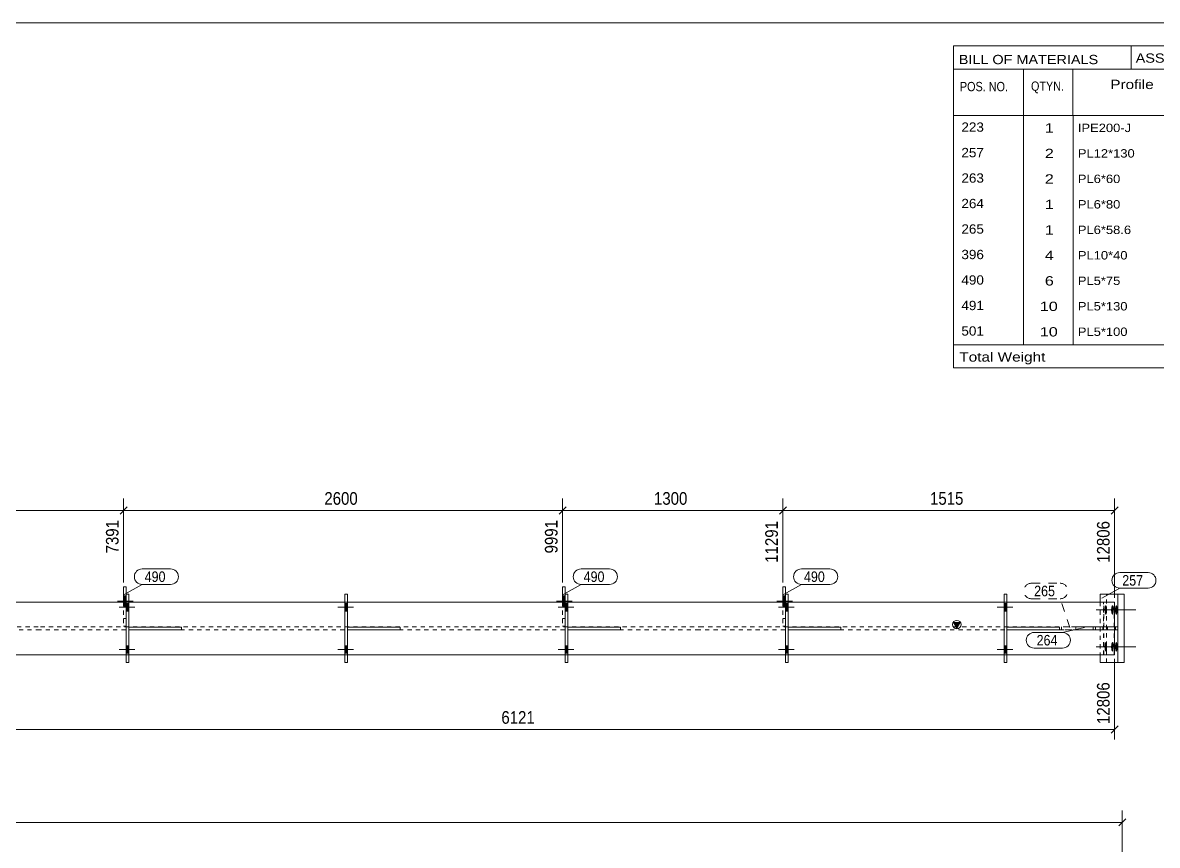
# Model space of a CAD drawing. Header units: millimetres. Extents: x 2 to 825, y 1 to 579.
# Drawn here: x 418.9 to 688.4, y 383.7 to 579 of the extents above; entities that cross this region are included whole.
import ezdxf

# ---------------------------------------------------------------- set-up
doc = ezdxf.new("R2010")
doc.units = ezdxf.units.MM
for name, pattern in [('XKITLINE00', [0]), ('XKITLINE01', [4, 1, -1, 1, -1]), ('XKITLINE02', [4, 2, -2])]:
    doc.linetypes.add(name, pattern=pattern)
for name, color, linetype, lineweight in [('Bolt', 3, 'Continuous', 0), ('Dimensions', 7, 'Continuous', 0), ('DrawingSheet', 5, 'Continuous', 0), ('OtherObjectType', 7, 'Continuous', 0), ('Part', 2, 'Continuous', 0), ('PartMark', 7, 'Continuous', 0)]:
    doc.layers.add(name, color=color, linetype=linetype, lineweight=lineweight)
doc.styles.add('ARIAL', font='ARIAL.TTF')
doc.styles.add('ARIAL_NARROW', font='ARIALN.TTF')

# ---------------------------------------------------------------- blocks, each defined once
blk = doc.blocks.new('*A64')
at = {"layer": 'Bolt'}
blk.add_hatch(color=3, dxfattribs=at).paths.add_polyline_path([(443.45, 440.47), (442.83, 440.47), (442.83, 442.92), (443.45, 442.92)], flags=17)
at = {"layer": 'Bolt', "color": 3, "linetype": 'XKITLINE00', "lineweight": 0}
for p, q in [((443.45, 442.92), (442.83, 442.92)), ((445.14, 441.7), (441.39, 441.7)), ((443.45, 440.47), (442.83, 440.47))]:
    blk.add_line(p, q, dxfattribs=at)
blk = doc.blocks.new('*A65')
at = {"layer": 'Bolt'}
for points in [[(443.45, 441.07), (444.08, 441.07), (444.08, 439.32), (443.45, 439.32)], [(443.45, 441.07), (444.08, 441.07), (444.08, 439.32), (443.45, 439.32)], [(443.45, 431.07), (444.08, 431.07), (444.08, 429.32), (443.45, 429.32)], [(443.45, 431.07), (444.08, 431.07), (444.08, 429.32), (443.45, 429.32)]]:
    blk.add_hatch(color=3, dxfattribs=at).paths.add_polyline_path(points, flags=17)
at = {"layer": 'Bolt', "color": 3, "linetype": 'XKITLINE00', "lineweight": 0}
for p, q in [((445.53, 440.2), (441.78, 440.2)), ((445.53, 440.2), (441.78, 440.2)), ((444.08, 441.07), (443.45, 441.07)), ((444.08, 441.07), (443.45, 441.07)), ((444.08, 439.32), (443.45, 439.32)), ((444.08, 439.32), (443.45, 439.32)), ((445.53, 430.2), (441.78, 430.2)), ((445.53, 430.2), (441.78, 430.2)), ((444.08, 431.07), (443.45, 431.07)), ((444.08, 431.07), (443.45, 431.07)), ((444.08, 429.32), (443.45, 429.32)), ((444.08, 429.32), (443.45, 429.32))]:
    blk.add_line(p, q, dxfattribs=at)
blk = doc.blocks.new('*A66')
at = {"layer": 'Bolt'}
for points in [[(495.4, 441.07), (496.03, 441.07), (496.03, 439.32), (495.4, 439.32)], [(495.4, 441.07), (496.03, 441.07), (496.03, 439.32), (495.4, 439.32)], [(495.4, 431.07), (496.03, 431.07), (496.03, 429.32), (495.4, 429.32)], [(495.4, 431.07), (496.03, 431.07), (496.03, 429.32), (495.4, 429.32)]]:
    blk.add_hatch(color=3, dxfattribs=at).paths.add_polyline_path(points, flags=17)
at = {"layer": 'Bolt', "color": 3, "linetype": 'XKITLINE00', "lineweight": 0}
for p, q in [((497.48, 440.2), (493.73, 440.2)), ((497.48, 440.2), (493.73, 440.2)), ((496.03, 441.07), (495.4, 441.07)), ((496.03, 441.07), (495.4, 441.07)), ((496.03, 439.32), (495.4, 439.32)), ((496.03, 439.32), (495.4, 439.32)), ((497.48, 430.2), (493.73, 430.2)), ((497.48, 430.2), (493.73, 430.2)), ((496.03, 431.07), (495.4, 431.07)), ((496.03, 431.07), (495.4, 431.07)), ((496.03, 429.32), (495.4, 429.32)), ((496.03, 429.32), (495.4, 429.32))]:
    blk.add_line(p, q, dxfattribs=at)
blk = doc.blocks.new('*A67')
at = {"layer": 'Bolt'}
blk.add_hatch(color=3, dxfattribs=at).paths.add_polyline_path([(547.75, 440.47), (547.13, 440.47), (547.13, 442.92), (547.75, 442.92)], flags=17)
at = {"layer": 'Bolt', "color": 3, "linetype": 'XKITLINE00', "lineweight": 0}
for p, q in [((547.75, 442.92), (547.13, 442.92)), ((549.44, 441.7), (545.69, 441.7)), ((547.75, 440.47), (547.13, 440.47))]:
    blk.add_line(p, q, dxfattribs=at)
blk = doc.blocks.new('*A68')
at = {"layer": 'Bolt'}
for points in [[(547.75, 441.07), (548.38, 441.07), (548.38, 439.32), (547.75, 439.32)], [(547.75, 441.07), (548.38, 441.07), (548.38, 439.32), (547.75, 439.32)], [(547.75, 431.07), (548.38, 431.07), (548.38, 429.32), (547.75, 429.32)], [(547.75, 431.07), (548.38, 431.07), (548.38, 429.32), (547.75, 429.32)]]:
    blk.add_hatch(color=3, dxfattribs=at).paths.add_polyline_path(points, flags=17)
at = {"layer": 'Bolt', "color": 3, "linetype": 'XKITLINE00', "lineweight": 0}
for p, q in [((549.83, 440.2), (546.08, 440.2)), ((549.83, 440.2), (546.08, 440.2)), ((548.38, 441.07), (547.75, 441.07)), ((548.38, 441.07), (547.75, 441.07)), ((548.38, 439.32), (547.75, 439.32)), ((548.38, 439.32), (547.75, 439.32)), ((549.83, 430.2), (546.08, 430.2)), ((549.83, 430.2), (546.08, 430.2)), ((548.38, 431.07), (547.75, 431.07)), ((548.38, 431.07), (547.75, 431.07)), ((548.38, 429.32), (547.75, 429.32)), ((548.38, 429.32), (547.75, 429.32))]:
    blk.add_line(p, q, dxfattribs=at)
blk = doc.blocks.new('*A69')
at = {"layer": 'Bolt'}
blk.add_hatch(color=3, dxfattribs=at).paths.add_polyline_path([(600.1, 440.47), (599.48, 440.47), (599.48, 442.92), (600.1, 442.92)], flags=17)
at = {"layer": 'Bolt', "color": 3, "linetype": 'XKITLINE00', "lineweight": 0}
for p, q in [((600.1, 442.92), (599.48, 442.92)), ((601.79, 441.7), (598.04, 441.7)), ((600.1, 440.47), (599.48, 440.47))]:
    blk.add_line(p, q, dxfattribs=at)
blk = doc.blocks.new('*A70')
at = {"layer": 'Bolt'}
for points in [[(600.1, 441.07), (600.73, 441.07), (600.73, 439.32), (600.1, 439.32)], [(600.1, 441.07), (600.73, 441.07), (600.73, 439.32), (600.1, 439.32)], [(600.1, 431.07), (600.73, 431.07), (600.73, 429.32), (600.1, 429.32)], [(600.1, 431.07), (600.73, 431.07), (600.73, 429.32), (600.1, 429.32)]]:
    blk.add_hatch(color=3, dxfattribs=at).paths.add_polyline_path(points, flags=17)
at = {"layer": 'Bolt', "color": 3, "linetype": 'XKITLINE00', "lineweight": 0}
for p, q in [((602.18, 440.2), (598.43, 440.2)), ((602.18, 440.2), (598.43, 440.2)), ((600.73, 441.07), (600.1, 441.07)), ((600.73, 441.07), (600.1, 441.07)), ((600.73, 439.32), (600.1, 439.32)), ((600.73, 439.32), (600.1, 439.32)), ((602.18, 430.2), (598.43, 430.2)), ((602.18, 430.2), (598.43, 430.2)), ((600.73, 431.07), (600.1, 431.07)), ((600.73, 431.07), (600.1, 431.07)), ((600.73, 429.32), (600.1, 429.32)), ((600.73, 429.32), (600.1, 429.32))]:
    blk.add_line(p, q, dxfattribs=at)
blk = doc.blocks.new('*A71')
at = {"layer": 'Bolt'}
for points in [[(652.05, 441.07), (652.68, 441.07), (652.68, 439.32), (652.05, 439.32)], [(652.05, 441.07), (652.68, 441.07), (652.68, 439.32), (652.05, 439.32)], [(652.05, 431.07), (652.68, 431.07), (652.68, 429.32), (652.05, 429.32)], [(652.05, 431.07), (652.68, 431.07), (652.68, 429.32), (652.05, 429.32)]]:
    blk.add_hatch(color=3, dxfattribs=at).paths.add_polyline_path(points, flags=17)
at = {"layer": 'Bolt', "color": 3, "linetype": 'XKITLINE00', "lineweight": 0}
for p, q in [((654.13, 440.2), (650.38, 440.2)), ((654.13, 440.2), (650.38, 440.2)), ((652.68, 441.07), (652.05, 441.07)), ((652.68, 441.07), (652.05, 441.07)), ((652.68, 439.32), (652.05, 439.32)), ((652.68, 439.32), (652.05, 439.32)), ((654.13, 430.2), (650.38, 430.2)), ((654.13, 430.2), (650.38, 430.2)), ((652.68, 431.07), (652.05, 431.07)), ((652.68, 431.07), (652.05, 431.07)), ((652.68, 429.32), (652.05, 429.32)), ((652.68, 429.32), (652.05, 429.32))]:
    blk.add_line(p, q, dxfattribs=at)
blk = doc.blocks.new('*A73')
at = {"layer": 'Bolt'}
for points in [[(676.52, 439.52), (676.52, 439.46), (676.52, 439.41), (676.51, 439.35), (676.51, 439.3), (676.51, 439.25), (676.5, 439.19), (676.5, 439.14), (676.49, 439.09), (676.48, 439.04), (676.47, 438.99), (676.47, 438.95), (676.46, 438.9), (676.45, 438.86), (676.44, 438.82), (676.43, 438.78), (676.41, 438.74), (676.4, 438.7), (676.39, 438.67), (676.38, 438.64), (676.36, 438.61), (676.35, 438.58), (676.34, 438.55), (676.32, 438.53), (676.31, 438.51), (676.29, 438.5), (676.28, 438.48), (676.26, 438.47), (676.25, 438.46), (676.23, 438.45), (676.22, 438.45), (676.2, 438.45), (676.18, 438.45), (676.17, 438.45), (676.15, 438.46), (676.14, 438.47), (676.12, 438.48), (676.11, 438.5), (676.09, 438.51), (676.08, 438.53), (676.06, 438.55), (676.05, 438.58), (676.04, 438.61), (676.02, 438.64), (676.01, 438.67), (676, 438.7), (675.99, 438.74), (675.97, 438.78), (675.96, 438.82), (675.95, 438.86), (675.94, 438.9), (675.93, 438.95), (675.93, 438.99), (675.92, 439.04), (675.91, 439.09), (675.9, 439.14), (675.9, 439.19), (675.89, 439.25), (675.89, 439.3), (675.89, 439.35), (675.88, 439.41), (675.88, 439.46), (675.88, 439.52), (675.88, 439.57), (675.88, 439.63), (675.88, 439.68), (675.88, 439.74), (675.89, 439.79), (675.89, 439.85), (675.89, 439.9), (675.9, 439.95), (675.9, 440), (675.91, 440.05), (675.92, 440.1), (675.93, 440.15), (675.93, 440.2), (675.94, 440.24), (675.95, 440.29), (675.96, 440.33), (675.97, 440.37), (675.99, 440.41), (676, 440.44), (676.01, 440.48), (676.02, 440.51), (676.04, 440.54), (676.05, 440.56), (676.06, 440.59), (676.08, 440.61), (676.09, 440.63), (676.11, 440.65), (676.12, 440.66), (676.14, 440.68), (676.15, 440.68), (676.17, 440.69), (676.18, 440.7), (676.2, 440.7), (676.22, 440.7), (676.23, 440.69), (676.25, 440.68), (676.26, 440.68), (676.28, 440.66), (676.29, 440.65), (676.31, 440.63), (676.32, 440.61), (676.34, 440.59), (676.35, 440.56), (676.36, 440.54), (676.38, 440.51), (676.39, 440.48), (676.4, 440.44), (676.41, 440.41), (676.43, 440.37), (676.44, 440.33), (676.45, 440.29), (676.46, 440.24), (676.47, 440.2), (676.47, 440.15), (676.48, 440.1), (676.49, 440.05), (676.5, 440), (676.5, 439.95), (676.51, 439.9), (676.51, 439.85), (676.51, 439.79), (676.52, 439.74), (676.52, 439.68), (676.52, 439.63), (676.52, 439.57)], [(678.08, 439.52), (678.08, 439.46), (678.08, 439.41), (678.08, 439.35), (678.07, 439.3), (678.07, 439.25), (678.07, 439.19), (678.06, 439.14), (678.05, 439.09), (678.05, 439.04), (678.04, 438.99), (678.03, 438.95), (678.02, 438.9), (678.01, 438.86), (678, 438.82), (677.99, 438.78), (677.98, 438.74), (677.97, 438.7), (677.96, 438.67), (677.95, 438.64), (677.93, 438.61), (677.92, 438.58), (677.91, 438.55), (677.89, 438.53), (677.88, 438.51), (677.86, 438.5), (677.85, 438.48), (677.83, 438.47), (677.82, 438.46), (677.8, 438.45), (677.79, 438.45), (677.77, 438.45), (677.76, 438.45), (677.74, 438.45), (677.73, 438.46), (677.71, 438.47), (677.7, 438.48), (677.68, 438.5), (677.67, 438.51), (677.65, 438.53), (677.64, 438.55), (677.63, 438.58), (677.61, 438.61), (677.6, 438.64), (677.59, 438.67), (677.58, 438.7), (677.57, 438.74), (677.55, 438.78), (677.54, 438.82), (677.53, 438.86), (677.52, 438.9), (677.52, 438.95), (677.51, 438.99), (677.5, 439.04), (677.49, 439.09), (677.49, 439.14), (677.48, 439.19), (677.48, 439.25), (677.47, 439.3), (677.47, 439.35), (677.47, 439.41), (677.47, 439.46), (677.46, 439.52), (677.46, 439.57), (677.46, 439.63), (677.47, 439.68), (677.47, 439.74), (677.47, 439.79), (677.47, 439.85), (677.48, 439.9), (677.48, 439.95), (677.49, 440), (677.49, 440.05), (677.5, 440.1), (677.51, 440.15), (677.52, 440.2), (677.52, 440.24), (677.53, 440.29), (677.54, 440.33), (677.55, 440.37), (677.57, 440.41), (677.58, 440.44), (677.59, 440.48), (677.6, 440.51), (677.61, 440.54), (677.63, 440.56), (677.64, 440.59), (677.65, 440.61), (677.67, 440.63), (677.68, 440.65), (677.7, 440.66), (677.71, 440.68), (677.73, 440.68), (677.74, 440.69), (677.76, 440.7), (677.77, 440.7), (677.79, 440.7), (677.8, 440.69), (677.82, 440.68), (677.83, 440.68), (677.85, 440.66), (677.86, 440.65), (677.88, 440.63), (677.89, 440.61), (677.91, 440.59), (677.92, 440.56), (677.93, 440.54), (677.95, 440.51), (677.96, 440.48), (677.97, 440.44), (677.98, 440.41), (677.99, 440.37), (678, 440.33), (678.01, 440.29), (678.02, 440.24), (678.03, 440.2), (678.04, 440.15), (678.05, 440.1), (678.05, 440.05), (678.06, 440), (678.07, 439.95), (678.07, 439.9), (678.07, 439.85), (678.08, 439.79), (678.08, 439.74), (678.08, 439.68), (678.08, 439.63), (678.08, 439.57)], [(679, 439.52), (678.99, 439.46), (678.99, 439.41), (678.99, 439.35), (678.99, 439.3), (678.98, 439.25), (678.98, 439.19), (678.97, 439.14), (678.97, 439.09), (678.96, 439.04), (678.95, 438.99), (678.94, 438.95), (678.94, 438.9), (678.93, 438.86), (678.92, 438.82), (678.91, 438.78), (678.9, 438.74), (678.88, 438.7), (678.87, 438.67), (678.86, 438.64), (678.85, 438.61), (678.83, 438.58), (678.82, 438.55), (678.81, 438.53), (678.79, 438.51), (678.78, 438.5), (678.77, 438.48), (678.75, 438.47), (678.74, 438.46), (678.72, 438.45), (678.71, 438.45), (678.69, 438.45), (678.68, 438.45), (678.66, 438.45), (678.65, 438.46), (678.63, 438.47), (678.62, 438.48), (678.6, 438.5), (678.59, 438.51), (678.57, 438.53), (678.56, 438.55), (678.55, 438.58), (678.53, 438.61), (678.52, 438.64), (678.51, 438.67), (678.5, 438.7), (678.49, 438.74), (678.48, 438.78), (678.47, 438.82), (678.46, 438.86), (678.45, 438.9), (678.44, 438.95), (678.43, 438.99), (678.42, 439.04), (678.42, 439.09), (678.41, 439.14), (678.4, 439.19), (678.4, 439.25), (678.4, 439.3), (678.39, 439.35), (678.39, 439.41), (678.39, 439.46), (678.39, 439.52), (678.39, 439.57), (678.39, 439.63), (678.39, 439.68), (678.39, 439.74), (678.39, 439.79), (678.4, 439.85), (678.4, 439.9), (678.4, 439.95), (678.41, 440), (678.42, 440.05), (678.42, 440.1), (678.43, 440.15), (678.44, 440.2), (678.45, 440.24), (678.46, 440.29), (678.47, 440.33), (678.48, 440.37), (678.49, 440.41), (678.5, 440.44), (678.51, 440.48), (678.52, 440.51), (678.53, 440.54), (678.55, 440.56), (678.56, 440.59), (678.57, 440.61), (678.59, 440.63), (678.6, 440.65), (678.62, 440.66), (678.63, 440.68), (678.65, 440.68), (678.66, 440.69), (678.68, 440.7), (678.69, 440.7), (678.71, 440.7), (678.72, 440.69), (678.74, 440.68), (678.75, 440.68), (678.77, 440.66), (678.78, 440.65), (678.79, 440.63), (678.81, 440.61), (678.82, 440.59), (678.83, 440.56), (678.85, 440.54), (678.86, 440.51), (678.87, 440.48), (678.88, 440.44), (678.9, 440.41), (678.91, 440.37), (678.92, 440.33), (678.93, 440.29), (678.94, 440.24), (678.94, 440.2), (678.95, 440.15), (678.96, 440.1), (678.97, 440.05), (678.97, 440), (678.98, 439.95), (678.98, 439.9), (678.99, 439.85), (678.99, 439.79), (678.99, 439.74), (678.99, 439.68), (679, 439.63), (679, 439.57)], [(676.52, 430.77), (676.52, 430.71), (676.52, 430.66), (676.51, 430.6), (676.51, 430.55), (676.51, 430.5), (676.5, 430.44), (676.5, 430.39), (676.49, 430.34), (676.48, 430.29), (676.47, 430.24), (676.47, 430.2), (676.46, 430.15), (676.45, 430.11), (676.44, 430.07), (676.43, 430.03), (676.41, 429.99), (676.4, 429.95), (676.39, 429.92), (676.38, 429.89), (676.36, 429.86), (676.35, 429.83), (676.34, 429.8), (676.32, 429.78), (676.31, 429.76), (676.29, 429.75), (676.28, 429.73), (676.26, 429.72), (676.25, 429.71), (676.23, 429.7), (676.22, 429.7), (676.2, 429.7), (676.18, 429.7), (676.17, 429.7), (676.15, 429.71), (676.14, 429.72), (676.12, 429.73), (676.11, 429.75), (676.09, 429.76), (676.08, 429.78), (676.06, 429.8), (676.05, 429.83), (676.04, 429.86), (676.02, 429.89), (676.01, 429.92), (676, 429.95), (675.99, 429.99), (675.97, 430.03), (675.96, 430.07), (675.95, 430.11), (675.94, 430.15), (675.93, 430.2), (675.93, 430.24), (675.92, 430.29), (675.91, 430.34), (675.9, 430.39), (675.9, 430.44), (675.89, 430.5), (675.89, 430.55), (675.89, 430.6), (675.88, 430.66), (675.88, 430.71), (675.88, 430.77), (675.88, 430.82), (675.88, 430.88), (675.88, 430.93), (675.88, 430.99), (675.89, 431.04), (675.89, 431.1), (675.89, 431.15), (675.9, 431.2), (675.9, 431.25), (675.91, 431.3), (675.92, 431.35), (675.93, 431.4), (675.93, 431.45), (675.94, 431.49), (675.95, 431.54), (675.96, 431.58), (675.97, 431.62), (675.99, 431.66), (676, 431.69), (676.01, 431.73), (676.02, 431.76), (676.04, 431.79), (676.05, 431.81), (676.06, 431.84), (676.08, 431.86), (676.09, 431.88), (676.11, 431.9), (676.12, 431.91), (676.14, 431.93), (676.15, 431.93), (676.17, 431.94), (676.18, 431.95), (676.2, 431.95), (676.22, 431.95), (676.23, 431.94), (676.25, 431.93), (676.26, 431.93), (676.28, 431.91), (676.29, 431.9), (676.31, 431.88), (676.32, 431.86), (676.34, 431.84), (676.35, 431.81), (676.36, 431.79), (676.38, 431.76), (676.39, 431.73), (676.4, 431.69), (676.41, 431.66), (676.43, 431.62), (676.44, 431.58), (676.45, 431.54), (676.46, 431.49), (676.47, 431.45), (676.47, 431.4), (676.48, 431.35), (676.49, 431.3), (676.5, 431.25), (676.5, 431.2), (676.51, 431.15), (676.51, 431.1), (676.51, 431.04), (676.52, 430.99), (676.52, 430.93), (676.52, 430.88), (676.52, 430.82)], [(678.08, 430.77), (678.08, 430.71), (678.08, 430.66), (678.08, 430.6), (678.07, 430.55), (678.07, 430.5), (678.07, 430.44), (678.06, 430.39), (678.05, 430.34), (678.05, 430.29), (678.04, 430.24), (678.03, 430.2), (678.02, 430.15), (678.01, 430.11), (678, 430.07), (677.99, 430.03), (677.98, 429.99), (677.97, 429.95), (677.96, 429.92), (677.95, 429.89), (677.93, 429.86), (677.92, 429.83), (677.91, 429.8), (677.89, 429.78), (677.88, 429.76), (677.86, 429.75), (677.85, 429.73), (677.83, 429.72), (677.82, 429.71), (677.8, 429.7), (677.79, 429.7), (677.77, 429.7), (677.76, 429.7), (677.74, 429.7), (677.73, 429.71), (677.71, 429.72), (677.7, 429.73), (677.68, 429.75), (677.67, 429.76), (677.65, 429.78), (677.64, 429.8), (677.63, 429.83), (677.61, 429.86), (677.6, 429.89), (677.59, 429.92), (677.58, 429.95), (677.57, 429.99), (677.55, 430.03), (677.54, 430.07), (677.53, 430.11), (677.52, 430.15), (677.52, 430.2), (677.51, 430.24), (677.5, 430.29), (677.49, 430.34), (677.49, 430.39), (677.48, 430.44), (677.48, 430.5), (677.47, 430.55), (677.47, 430.6), (677.47, 430.66), (677.47, 430.71), (677.46, 430.77), (677.46, 430.82), (677.46, 430.88), (677.47, 430.93), (677.47, 430.99), (677.47, 431.04), (677.47, 431.1), (677.48, 431.15), (677.48, 431.2), (677.49, 431.25), (677.49, 431.3), (677.5, 431.35), (677.51, 431.4), (677.52, 431.45), (677.52, 431.49), (677.53, 431.54), (677.54, 431.58), (677.55, 431.62), (677.57, 431.66), (677.58, 431.69), (677.59, 431.73), (677.6, 431.76), (677.61, 431.79), (677.63, 431.81), (677.64, 431.84), (677.65, 431.86), (677.67, 431.88), (677.68, 431.9), (677.7, 431.91), (677.71, 431.93), (677.73, 431.93), (677.74, 431.94), (677.76, 431.95), (677.77, 431.95), (677.79, 431.95), (677.8, 431.94), (677.82, 431.93), (677.83, 431.93), (677.85, 431.91), (677.86, 431.9), (677.88, 431.88), (677.89, 431.86), (677.91, 431.84), (677.92, 431.81), (677.93, 431.79), (677.95, 431.76), (677.96, 431.73), (677.97, 431.69), (677.98, 431.66), (677.99, 431.62), (678, 431.58), (678.01, 431.54), (678.02, 431.49), (678.03, 431.45), (678.04, 431.4), (678.05, 431.35), (678.05, 431.3), (678.06, 431.25), (678.07, 431.2), (678.07, 431.15), (678.07, 431.1), (678.08, 431.04), (678.08, 430.99), (678.08, 430.93), (678.08, 430.88), (678.08, 430.82)], [(679, 430.77), (678.99, 430.71), (678.99, 430.66), (678.99, 430.6), (678.99, 430.55), (678.98, 430.5), (678.98, 430.44), (678.97, 430.39), (678.97, 430.34), (678.96, 430.29), (678.95, 430.24), (678.94, 430.2), (678.94, 430.15), (678.93, 430.11), (678.92, 430.07), (678.91, 430.03), (678.9, 429.99), (678.88, 429.95), (678.87, 429.92), (678.86, 429.89), (678.85, 429.86), (678.83, 429.83), (678.82, 429.8), (678.81, 429.78), (678.79, 429.76), (678.78, 429.75), (678.77, 429.73), (678.75, 429.72), (678.74, 429.71), (678.72, 429.7), (678.71, 429.7), (678.69, 429.7), (678.68, 429.7), (678.66, 429.7), (678.65, 429.71), (678.63, 429.72), (678.62, 429.73), (678.6, 429.75), (678.59, 429.76), (678.57, 429.78), (678.56, 429.8), (678.55, 429.83), (678.53, 429.86), (678.52, 429.89), (678.51, 429.92), (678.5, 429.95), (678.49, 429.99), (678.48, 430.03), (678.47, 430.07), (678.46, 430.11), (678.45, 430.15), (678.44, 430.2), (678.43, 430.24), (678.42, 430.29), (678.42, 430.34), (678.41, 430.39), (678.4, 430.44), (678.4, 430.5), (678.4, 430.55), (678.39, 430.6), (678.39, 430.66), (678.39, 430.71), (678.39, 430.77), (678.39, 430.82), (678.39, 430.88), (678.39, 430.93), (678.39, 430.99), (678.39, 431.04), (678.4, 431.1), (678.4, 431.15), (678.4, 431.2), (678.41, 431.25), (678.42, 431.3), (678.42, 431.35), (678.43, 431.4), (678.44, 431.45), (678.45, 431.49), (678.46, 431.54), (678.47, 431.58), (678.48, 431.62), (678.49, 431.66), (678.5, 431.69), (678.51, 431.73), (678.52, 431.76), (678.53, 431.79), (678.55, 431.81), (678.56, 431.84), (678.57, 431.86), (678.59, 431.88), (678.6, 431.9), (678.62, 431.91), (678.63, 431.93), (678.65, 431.93), (678.66, 431.94), (678.68, 431.95), (678.69, 431.95), (678.71, 431.95), (678.72, 431.94), (678.74, 431.93), (678.75, 431.93), (678.77, 431.91), (678.78, 431.9), (678.79, 431.88), (678.81, 431.86), (678.82, 431.84), (678.83, 431.81), (678.85, 431.79), (678.86, 431.76), (678.87, 431.73), (678.88, 431.69), (678.9, 431.66), (678.91, 431.62), (678.92, 431.58), (678.93, 431.54), (678.94, 431.49), (678.94, 431.45), (678.95, 431.4), (678.96, 431.35), (678.97, 431.3), (678.97, 431.25), (678.98, 431.2), (678.98, 431.15), (678.99, 431.1), (678.99, 431.04), (678.99, 430.99), (678.99, 430.93), (679, 430.88), (679, 430.82)]]:
    blk.add_hatch(color=3, dxfattribs=at).paths.add_polyline_path(points, flags=17)
at = {"layer": 'Bolt', "color": 3, "linetype": 'XKITLINE02', "lineweight": 0}
for p, q in [((679.94, 439.57), (673.73, 439.57)), ((679.94, 430.82), (673.73, 430.82))]:
    blk.add_line(p, q, dxfattribs=at)
at = {"layer": 'Bolt', "color": 3, "linetype": 'XKITLINE00', "lineweight": 0}
for p, q in [((680.86, 439.57), (674.65, 439.57)), ((682.44, 439.57), (676.22, 439.57)), ((683.35, 439.57), (677.14, 439.57)), ((680.86, 430.82), (674.65, 430.82)), ((682.44, 430.82), (676.22, 430.82)), ((683.35, 430.82), (677.14, 430.82))]:
    blk.add_line(p, q, dxfattribs=at)
blk = doc.blocks.new('*A74')
at = {"layer": 'Part'}
blk.add_hatch(color=2, dxfattribs=at).paths.add_polyline_path([(640, 436.6), (641.6, 436.6), (640.8, 435.2)], flags=17)
at = {"layer": 'Part', "color": 2, "linetype": 'XKITLINE00', "lineweight": 0}
for p, q in [((422.98, 441.45), (369.51, 441.45)), ((443.45, 441.45), (423.08, 441.45)), ((475.33, 441.45), (444.08, 441.45)), ((495.4, 441.45), (475.43, 441.45)), ((527.28, 441.45), (496.03, 441.45)), ((547.75, 441.45), (527.38, 441.45)), ((579.63, 441.45), (548.38, 441.45)), ((600.1, 441.45), (579.73, 441.45)), ((631.98, 441.45), (600.73, 441.45)), ((652.05, 441.45), (632.08, 441.45)), ((678.3, 441.45), (652.68, 441.45)), ((678.3, 441.45), (678.3, 435.57)), ((640.8, 435.2), (640, 436.6)), ((640, 436.6), (641.6, 436.6)), ((641.6, 436.6), (640.8, 435.2)), ((678.3, 428.95), (678.3, 434.82)), ((422.98, 428.95), (369.51, 428.95)), ((443.45, 428.95), (423.08, 428.95)), ((475.33, 428.95), (444.08, 428.95)), ((495.4, 428.95), (475.43, 428.95)), ((527.28, 428.95), (496.03, 428.95)), ((547.75, 428.95), (527.38, 428.95)), ((579.63, 428.95), (548.38, 428.95)), ((600.1, 428.95), (579.73, 428.95)), ((631.98, 428.95), (600.73, 428.95)), ((652.05, 428.95), (632.08, 428.95)), ((678.3, 428.95), (652.68, 428.95))]:
    blk.add_line(p, q, dxfattribs=at)
at = {"layer": 'Part', "color": 7, "linetype": 'XKITLINE01', "lineweight": 0}
for p, q in [((444.08, 441.45), (443.45, 441.45)), ((496.03, 441.45), (495.4, 441.45)), ((548.38, 441.45), (547.75, 441.45)), ((600.73, 441.45), (600.1, 441.45)), ((652.68, 441.45), (652.05, 441.45)), ((675.66, 428.95), (675.66, 441.45)), ((675.77, 435.55), (675.77, 441.45)), ((678.19, 435.55), (678.19, 441.45)), ((369.51, 435.55), (422.98, 435.55)), ((422.98, 434.85), (369.51, 434.85)), ((423.08, 435.55), (475.33, 435.55)), ((475.33, 434.85), (423.08, 434.85)), ((475.43, 435.55), (527.28, 435.55)), ((527.28, 434.85), (475.43, 434.85)), ((527.38, 435.55), (579.63, 435.55)), ((579.63, 434.85), (527.38, 434.85)), ((579.73, 435.55), (631.98, 435.55)), ((631.98, 434.85), (579.73, 434.85)), ((632.08, 435.55), (678.19, 435.55)), ((678.19, 434.85), (632.08, 434.85)), ((675.77, 428.95), (675.77, 434.85)), ((678.19, 428.95), (678.19, 434.85)), ((678.3, 435.57), (678.3, 434.82)), ((444.08, 428.95), (443.45, 428.95)), ((496.03, 428.95), (495.4, 428.95)), ((548.38, 428.95), (547.75, 428.95)), ((600.73, 428.95), (600.1, 428.95)), ((652.68, 428.95), (652.05, 428.95))]:
    blk.add_line(p, q, dxfattribs=at)
at = {"layer": 'Part', "color": 2, "linetype": 'XKITLINE00', "lineweight": 0}
blk.add_circle((640.8, 436.1), 1, dxfattribs=at)
blk = doc.blocks.new('*A75')
at = {"layer": 'Part', "color": 2, "linetype": 'XKITLINE00', "lineweight": 0}
for p, q in [((665.18, 435.51), (652.68, 435.51)), ((652.68, 434.88), (665.18, 434.88)), ((665.18, 434.88), (665.18, 435.51))]:
    blk.add_line(p, q, dxfattribs=at)
at = {"layer": 'Part', "color": 7, "linetype": 'XKITLINE01', "lineweight": 0}
for p, q in [((652.68, 434.88), (652.68, 435.51)), ((652.68, 435.51), (652.68, 434.88))]:
    blk.add_line(p, q, dxfattribs=at)
blk = doc.blocks.new('*A89')
at = {"layer": 'Part', "color": 2, "linetype": 'XKITLINE00', "lineweight": 0}
for p, q in [((442.83, 445.07), (442.83, 441.45)), ((443.45, 445.07), (442.83, 445.07)), ((443.45, 445.07), (443.45, 443.32))]:
    blk.add_line(p, q, dxfattribs=at)
at = {"layer": 'Part', "color": 7, "linetype": 'XKITLINE01', "lineweight": 0}
for p, q in [((443.45, 435.7), (443.45, 443.32)), ((442.83, 441.45), (442.83, 435.7)), ((442.83, 437.57), (443.45, 437.57)), ((442.83, 435.7), (443.45, 435.7))]:
    blk.add_line(p, q, dxfattribs=at)
blk = doc.blocks.new('*A90')
at = {"layer": 'Part', "color": 2, "linetype": 'XKITLINE00', "lineweight": 0}
for p, q in [((456.58, 435.51), (444.08, 435.51)), ((444.08, 434.88), (456.58, 434.88)), ((456.58, 434.88), (456.58, 435.51))]:
    blk.add_line(p, q, dxfattribs=at)
at = {"layer": 'Part', "color": 7, "linetype": 'XKITLINE01', "lineweight": 0}
for p, q in [((444.08, 434.88), (444.08, 435.51)), ((444.08, 435.51), (444.08, 434.88))]:
    blk.add_line(p, q, dxfattribs=at)
blk = doc.blocks.new('*A91')
at = {"layer": 'Part', "color": 2, "linetype": 'XKITLINE00', "lineweight": 0}
for p, q in [((443.45, 443.32), (444.08, 443.32)), ((443.45, 427.07), (443.45, 443.32)), ((444.08, 443.32), (444.08, 427.07)), ((443.45, 427.07), (444.08, 427.07))]:
    blk.add_line(p, q, dxfattribs=at)
at = {"layer": 'Part', "color": 7, "linetype": 'XKITLINE01', "lineweight": 0}
for p, q in [((443.45, 427.07), (443.45, 443.32)), ((444.08, 427.07), (444.08, 435.51))]:
    blk.add_line(p, q, dxfattribs=at)
blk = doc.blocks.new('*A92')
at = {"layer": 'Part', "color": 2, "linetype": 'XKITLINE00', "lineweight": 0}
for p, q in [((508.53, 435.51), (496.03, 435.51)), ((496.03, 434.88), (508.53, 434.88)), ((508.53, 434.88), (508.53, 435.51))]:
    blk.add_line(p, q, dxfattribs=at)
at = {"layer": 'Part', "color": 7, "linetype": 'XKITLINE01', "lineweight": 0}
for p, q in [((496.03, 434.88), (496.03, 435.51)), ((496.03, 435.51), (496.03, 434.88))]:
    blk.add_line(p, q, dxfattribs=at)
blk = doc.blocks.new('*A93')
at = {"layer": 'Part', "color": 2, "linetype": 'XKITLINE00', "lineweight": 0}
for p, q in [((495.4, 443.32), (496.03, 443.32)), ((495.4, 427.07), (495.4, 443.32)), ((496.03, 443.32), (496.03, 427.07)), ((495.4, 427.07), (496.03, 427.07))]:
    blk.add_line(p, q, dxfattribs=at)
at = {"layer": 'Part', "color": 7, "linetype": 'XKITLINE01', "lineweight": 0}
for p, q in [((495.4, 427.07), (495.4, 443.32)), ((496.03, 427.07), (496.03, 435.51))]:
    blk.add_line(p, q, dxfattribs=at)
blk = doc.blocks.new('*A94')
at = {"layer": 'Part', "color": 2, "linetype": 'XKITLINE00', "lineweight": 0}
for p, q in [((547.13, 445.07), (547.13, 441.45)), ((547.75, 445.07), (547.13, 445.07)), ((547.75, 445.07), (547.75, 443.32))]:
    blk.add_line(p, q, dxfattribs=at)
at = {"layer": 'Part', "color": 7, "linetype": 'XKITLINE01', "lineweight": 0}
for p, q in [((547.75, 435.7), (547.75, 443.32)), ((547.13, 441.45), (547.13, 435.7)), ((547.13, 437.57), (547.75, 437.57)), ((547.13, 435.7), (547.75, 435.7))]:
    blk.add_line(p, q, dxfattribs=at)
blk = doc.blocks.new('*A95')
at = {"layer": 'Part', "color": 2, "linetype": 'XKITLINE00', "lineweight": 0}
for p, q in [((560.88, 435.51), (548.38, 435.51)), ((548.38, 434.88), (560.88, 434.88)), ((560.88, 434.88), (560.88, 435.51))]:
    blk.add_line(p, q, dxfattribs=at)
at = {"layer": 'Part', "color": 7, "linetype": 'XKITLINE01', "lineweight": 0}
for p, q in [((548.38, 434.88), (548.38, 435.51)), ((548.38, 435.51), (548.38, 434.88))]:
    blk.add_line(p, q, dxfattribs=at)
blk = doc.blocks.new('*A96')
at = {"layer": 'Part', "color": 2, "linetype": 'XKITLINE00', "lineweight": 0}
for p, q in [((547.75, 443.32), (548.38, 443.32)), ((547.75, 427.07), (547.75, 443.32)), ((548.38, 443.32), (548.38, 427.07)), ((547.75, 427.07), (548.38, 427.07))]:
    blk.add_line(p, q, dxfattribs=at)
at = {"layer": 'Part', "color": 7, "linetype": 'XKITLINE01', "lineweight": 0}
for p, q in [((547.75, 427.07), (547.75, 443.32)), ((548.38, 427.07), (548.38, 435.51))]:
    blk.add_line(p, q, dxfattribs=at)
blk = doc.blocks.new('*A97')
at = {"layer": 'Part', "color": 2, "linetype": 'XKITLINE00', "lineweight": 0}
for p, q in [((599.48, 445.07), (599.48, 441.45)), ((600.1, 445.07), (599.48, 445.07)), ((600.1, 445.07), (600.1, 443.32))]:
    blk.add_line(p, q, dxfattribs=at)
at = {"layer": 'Part', "color": 7, "linetype": 'XKITLINE01', "lineweight": 0}
for p, q in [((600.1, 435.7), (600.1, 443.32)), ((599.48, 441.45), (599.48, 435.7)), ((599.48, 437.57), (600.1, 437.57)), ((599.48, 435.7), (600.1, 435.7))]:
    blk.add_line(p, q, dxfattribs=at)
blk = doc.blocks.new('*A98')
at = {"layer": 'Part', "color": 2, "linetype": 'XKITLINE00', "lineweight": 0}
for p, q in [((613.23, 435.51), (600.73, 435.51)), ((600.73, 434.88), (613.23, 434.88)), ((613.23, 434.88), (613.23, 435.51))]:
    blk.add_line(p, q, dxfattribs=at)
at = {"layer": 'Part', "color": 7, "linetype": 'XKITLINE01', "lineweight": 0}
for p, q in [((600.73, 434.88), (600.73, 435.51)), ((600.73, 435.51), (600.73, 434.88))]:
    blk.add_line(p, q, dxfattribs=at)
blk = doc.blocks.new('*A99')
at = {"layer": 'Part', "color": 2, "linetype": 'XKITLINE00', "lineweight": 0}
for p, q in [((600.1, 443.32), (600.73, 443.32)), ((600.1, 427.07), (600.1, 443.32)), ((600.73, 443.32), (600.73, 427.07)), ((600.1, 427.07), (600.73, 427.07))]:
    blk.add_line(p, q, dxfattribs=at)
at = {"layer": 'Part', "color": 7, "linetype": 'XKITLINE01', "lineweight": 0}
for p, q in [((600.1, 427.07), (600.1, 443.32)), ((600.73, 427.07), (600.73, 435.51))]:
    blk.add_line(p, q, dxfattribs=at)
blk = doc.blocks.new('*A100')
at = {"layer": 'Part', "color": 2, "linetype": 'XKITLINE00', "lineweight": 0}
for p, q in [((652.68, 443.32), (652.05, 443.32)), ((652.05, 443.32), (652.05, 427.07)), ((652.68, 427.07), (652.68, 443.32)), ((652.68, 427.07), (652.05, 427.07))]:
    blk.add_line(p, q, dxfattribs=at)
at = {"layer": 'Part', "color": 7, "linetype": 'XKITLINE01', "lineweight": 0}
for p, q in [((652.05, 427.07), (652.05, 443.32)), ((652.68, 427.07), (652.68, 443.32))]:
    blk.add_line(p, q, dxfattribs=at)
blk = doc.blocks.new('*A104')
at = {"layer": 'Part', "color": 7, "linetype": 'XKITLINE01', "lineweight": 0}
for p, q in [((675.46, 435.57), (665.66, 435.57)), ((665.66, 435.57), (665.66, 434.82)), ((665.66, 434.82), (665.66, 435.57)), ((675.46, 434.82), (665.66, 434.82)), ((673.16, 434.82), (673.16, 435.57)), ((673.79, 434.82), (673.79, 435.57)), ((674.89, 434.82), (674.89, 435.57)), ((675.46, 435.57), (675.46, 434.82))]:
    blk.add_line(p, q, dxfattribs=at)
blk = doc.blocks.new('*A105')
at = {"layer": 'Part', "color": 2, "linetype": 'XKITLINE00', "lineweight": 0}
for p, q in [((669.08, 435.57), (679.08, 435.57)), ((669.08, 434.82), (669.08, 435.57)), ((679.08, 434.82), (669.08, 434.82)), ((676.58, 435.57), (676.58, 434.82)), ((679.08, 435.57), (679.08, 434.82))]:
    blk.add_line(p, q, dxfattribs=at)
at = {"layer": 'Part', "color": 7, "linetype": 'XKITLINE01', "lineweight": 0}
for p, q in [((669.08, 435.57), (669.08, 434.82)), ((676.42, 434.82), (676.42, 435.57)), ((678.49, 434.82), (678.49, 435.57))]:
    blk.add_line(p, q, dxfattribs=at)
blk = doc.blocks.new('*A110')
at = {"layer": 'Part', "color": 2, "linetype": 'XKITLINE00', "lineweight": 0}
for p, q in [((674.89, 443.32), (674.89, 441.45)), ((679.08, 443.32), (674.89, 443.32)), ((680.58, 443.32), (679.08, 443.32)), ((679.08, 427.07), (679.08, 443.32)), ((680.58, 443.32), (680.58, 427.07)), ((674.89, 427.07), (674.89, 428.95)), ((680.58, 427.07), (674.89, 427.07))]:
    blk.add_line(p, q, dxfattribs=at)
at = {"layer": 'Part', "color": 7, "linetype": 'XKITLINE01', "lineweight": 0}
for p, q in [((676.38, 427.07), (676.38, 443.32)), ((674.89, 441.45), (674.89, 428.95))]:
    blk.add_line(p, q, dxfattribs=at)
blk = doc.blocks.new('*A140')
at = {"layer": 'DrawingSheet', "color": 5, "linetype": 'XKITLINE00', "lineweight": 0}
blk.add_line((825, 579), (5, 579), dxfattribs=at)
blk = doc.blocks.new('*A146')
at = {"layer": 'OtherObjectType', "color": 7, "linetype": 'XKITLINE00', "lineweight": 0}
for p, q in [((639.98, 573.5), (815.98, 573.5)), ((639.98, 573.5), (639.98, 562.5)), ((682.26, 573.42), (682.26, 567.87)), ((740.85, 568), (740.85, 573.5)), ((783.43, 567.96), (783.43, 573.42)), ((815.98, 568), (815.98, 573.5)), ((639.98, 568), (815.98, 568)), ((656.64, 568), (656.64, 557)), ((668.4, 567.98), (668.4, 557.03)), ((700.12, 567.99), (700.13, 557)), ((717.78, 567.98), (717.78, 557)), ((740.85, 567.98), (740.85, 557)), ((767.43, 568), (767.43, 557)), ((798.42, 568), (798.42, 557)), ((815.98, 568), (815.98, 562.5)), ((639.98, 562.5), (639.98, 557)), ((767.45, 562.52), (798.45, 562.52)), ((783.28, 562.52), (783.28, 557)), ((815.98, 562.5), (815.98, 557)), ((639.98, 557), (815.98, 557)), ((639.98, 557), (639.98, 550.95)), ((656.63, 557), (656.63, 550.95)), ((668.44, 556.99), (668.44, 550.95)), ((700.12, 557), (700.11, 550.95)), ((717.79, 557), (717.79, 550.95)), ((740.87, 557), (740.87, 550.95)), ((767.44, 557), (767.44, 550.95)), ((783.33, 556.95), (783.33, 550.95)), ((798.43, 557), (798.43, 550.95)), ((815.98, 557), (815.98, 550.95)), ((639.98, 550.95), (639.98, 544.9)), ((656.63, 550.95), (656.63, 544.9)), ((668.44, 550.94), (668.44, 544.9)), ((700.12, 550.95), (700.11, 544.9)), ((717.79, 550.95), (717.79, 544.9)), ((740.87, 550.95), (740.87, 544.9)), ((767.44, 550.95), (767.44, 544.9)), ((783.33, 550.9), (783.33, 544.9)), ((798.43, 550.95), (798.43, 544.9)), ((815.98, 550.95), (815.98, 544.9)), ((639.98, 544.9), (639.98, 538.85)), ((656.63, 544.9), (656.63, 538.85)), ((668.44, 544.89), (668.44, 538.85)), ((700.12, 544.9), (700.11, 538.85)), ((717.79, 544.9), (717.79, 538.85)), ((740.87, 544.9), (740.87, 538.85)), ((767.44, 544.9), (767.44, 538.85)), ((783.33, 544.85), (783.33, 538.85)), ((798.43, 544.9), (798.43, 538.85)), ((815.98, 544.9), (815.98, 538.85)), ((639.98, 538.85), (639.98, 532.8)), ((656.63, 538.85), (656.63, 532.8)), ((668.44, 538.84), (668.44, 532.8)), ((700.12, 538.85), (700.11, 532.8)), ((717.79, 538.85), (717.79, 532.8)), ((740.87, 538.85), (740.87, 532.8)), ((767.44, 538.85), (767.44, 532.8)), ((783.33, 538.8), (783.33, 532.8)), ((798.43, 538.85), (798.43, 532.8)), ((815.98, 538.85), (815.98, 532.8)), ((639.98, 532.8), (639.98, 526.75)), ((656.63, 532.8), (656.63, 526.75)), ((668.44, 532.79), (668.44, 526.75)), ((700.12, 532.8), (700.11, 526.75)), ((717.79, 532.8), (717.79, 526.75)), ((740.87, 532.8), (740.87, 526.75)), ((767.44, 532.8), (767.44, 526.75)), ((783.33, 532.75), (783.33, 526.75)), ((798.43, 532.8), (798.43, 526.75)), ((815.98, 532.8), (815.98, 526.75)), ((639.98, 526.75), (639.98, 520.7)), ((656.63, 526.75), (656.63, 520.7)), ((668.44, 526.74), (668.44, 520.7)), ((700.12, 526.75), (700.11, 520.7)), ((717.79, 526.75), (717.79, 520.7)), ((740.87, 526.75), (740.87, 520.7)), ((767.44, 526.75), (767.44, 520.7)), ((783.33, 526.7), (783.33, 520.7)), ((798.43, 526.75), (798.43, 520.7)), ((815.98, 526.75), (815.98, 520.7)), ((639.98, 520.7), (639.98, 514.65)), ((656.63, 520.7), (656.63, 514.65)), ((668.44, 520.69), (668.44, 514.65)), ((700.12, 520.7), (700.11, 514.65)), ((717.79, 520.7), (717.79, 514.65)), ((740.87, 520.7), (740.87, 514.65)), ((767.44, 520.7), (767.44, 514.65)), ((783.33, 520.65), (783.33, 514.65)), ((798.43, 520.7), (798.43, 514.65)), ((815.98, 520.7), (815.98, 514.65)), ((639.98, 514.65), (639.98, 508.6)), ((656.63, 514.65), (656.63, 508.6)), ((668.44, 514.64), (668.44, 508.6)), ((700.12, 514.65), (700.11, 508.6)), ((717.79, 514.65), (717.79, 508.6)), ((740.87, 514.65), (740.87, 508.6)), ((767.44, 514.65), (767.44, 508.6)), ((783.33, 514.6), (783.33, 508.6)), ((798.43, 514.65), (798.43, 508.6)), ((815.98, 514.65), (815.98, 508.6)), ((639.98, 508.6), (639.98, 502.55)), ((656.63, 508.6), (656.63, 502.55)), ((668.44, 508.59), (668.44, 502.55)), ((700.12, 508.6), (700.11, 502.55)), ((717.79, 508.6), (717.79, 502.55)), ((740.87, 508.6), (740.87, 502.55)), ((767.44, 508.6), (767.44, 502.55)), ((783.33, 508.55), (783.33, 502.55)), ((798.43, 508.6), (798.43, 502.55)), ((815.98, 508.6), (815.98, 502.55)), ((639.98, 502.55), (815.98, 502.55)), ((639.98, 502.55), (639.98, 497.05)), ((767.44, 502.55), (767.44, 497.05)), ((815.98, 502.55), (815.98, 497.05)), ((639.98, 497.05), (815.98, 497.05))]:
    blk.add_line(p, q, dxfattribs=at)
at = {"layer": 'OtherObjectType', "color": 7, "style": 'ARIAL_NARROW'}
for s, height, width, p in [('ASSEMBLY POS.', 2.2, 1.36, (683.3, 569.5)), ('1-R9', 2.2, 1.525501, (716.23, 569.46)), ('No. Required', 2.2, 1.36, (742.39, 569.72)), ('2', 2.2, 1.525501, (767.75, 569.72)), ('POS. NO.', 2.2, 1.02, (784.63, 569.79)), ('223', 2.2, 1.270501, (800.4, 569.69)), ('BILL OF MATERIALS', 2.2, 1.36, (641.25, 569.16)), ('LENGTH', 2.2, 1.275, (701.54, 564.49)), ('Material', 2.2, 1.445, (722.81, 564.41)), ('UNIT', 2.2, 1.445, (748.52, 564.4)), ('weight  (kg)', 1.98, 1.19, (775.11, 564.39)), ('POS. NO.', 2.2, 1.02, (641.53, 562.74)), ('QTYN.', 2.2, 1.02, (658.42, 562.84)), ('Profile', 2.2, 1.445, (677.26, 563.25)), ('NOTE', 2.2, 1.445, (802.44, 561.99)), ('(mm)', 2.2, 1.275, (704.26, 560.86)), ('weight kg/m', 1.98, 1.19, (745.69, 560.4)), ('QTY.', 1.98, 1.19, (771.68, 559.03)), ('TOTAL', 1.98, 1.19, (785.9, 558.91)), ('223', 2.2, 1.270501, (641.89, 553.12)), ('1', 2.2, 1.525501, (661.71, 552.91)), ('IPE200-J', 1.98, 1.355501, (669.56, 553.04)), ('12805.6', 2.2, 1.355501, (701.59, 553.01)), ('S235JR', 2.2, 1.355501, (719.81, 553.05)), ('20.90', 2.2, 1.525501, (742.62, 552.99)), ('267.64', 2.2, 1.525501, (768.57, 553.07)), ('267.64', 2.2, 1.525501, (784.08, 552.94)), ('257', 2.2, 1.270501, (641.89, 547.07)), ('2', 2.2, 1.525501, (661.71, 546.86)), ('PL12*130', 1.98, 1.355501, (669.56, 546.99)), ('320.0', 2.2, 1.355501, (701.59, 546.96)), ('S235JR', 2.2, 1.355501, (719.81, 547)), ('3.92', 2.2, 1.525501, (742.62, 546.94)), ('3.92', 2.2, 1.525501, (768.57, 547.02)), ('7.84', 2.2, 1.525501, (784.08, 546.89)), ('263', 2.2, 1.270501, (641.89, 541.02)), ('2', 2.2, 1.525501, (661.71, 540.81)), ('PL6*60', 1.98, 1.355501, (669.56, 540.94)), ('80.0', 2.2, 1.355501, (701.59, 540.91)), ('S235JR', 2.2, 1.355501, (719.81, 540.95)), ('0.15', 2.2, 1.525501, (742.62, 540.89)), ('0.15', 2.2, 1.525501, (768.57, 540.97)), ('0.30', 2.2, 1.525501, (784.08, 540.84)), ('264', 2.2, 1.270501, (641.89, 534.97)), ('1', 2.2, 1.525501, (661.71, 534.76)), ('PL6*80', 1.98, 1.355501, (669.56, 534.89)), ('59.7', 2.2, 1.355501, (701.59, 534.86)), ('S235JR', 2.2, 1.355501, (719.81, 534.9)), ('0.14', 2.2, 1.525501, (742.62, 534.84)), ('0.14', 2.2, 1.525501, (768.57, 534.92)), ('0.14', 2.2, 1.525501, (784.08, 534.79)), ('265', 2.2, 1.270501, (641.89, 528.92)), ('S235JR', 2.2, 1.355501, (719.81, 528.85)), ('0.14', 2.2, 1.525501, (768.57, 528.87)), ('1', 2.2, 1.525501, (661.71, 528.71)), ('PL6*58.6', 1.98, 1.355501, (669.56, 528.84)), ('78.4', 2.2, 1.355501, (701.59, 528.81)), ('0.14', 2.2, 1.525501, (742.62, 528.79)), ('0.14', 2.2, 1.525501, (784.08, 528.74)), ('396', 2.2, 1.270501, (641.89, 522.87)), ('4', 2.2, 1.525501, (661.71, 522.66)), ('PL10*40', 1.98, 1.355501, (669.56, 522.79)), ('181.0', 2.2, 1.355501, (701.59, 522.76)), ('S235JR', 2.2, 1.355501, (719.81, 522.8)), ('0.55', 2.2, 1.525501, (742.62, 522.74)), ('0.55', 2.2, 1.525501, (768.57, 522.82)), ('2.20', 2.2, 1.525501, (784.08, 522.69)), ('490', 2.2, 1.270501, (641.89, 516.82)), ('6', 2.2, 1.525501, (661.71, 516.61)), ('PL5*75', 1.98, 1.355501, (669.56, 516.74)), ('75.0', 2.2, 1.355501, (701.59, 516.71)), ('S235JR', 2.2, 1.355501, (719.81, 516.75)), ('0.22', 2.2, 1.525501, (742.62, 516.69)), ('0.22', 2.2, 1.525501, (768.57, 516.77)), ('1.30', 2.2, 1.525501, (784.08, 516.64)), ('491', 2.2, 1.270501, (641.89, 510.77)), ('10', 2.2, 1.525501, (660.51, 510.56)), ('PL5*130', 1.98, 1.355501, (669.56, 510.69)), ('180.0', 2.2, 1.355501, (701.59, 510.66)), ('S235JR', 2.2, 1.355501, (719.81, 510.7)), ('0.92', 2.2, 1.525501, (742.62, 510.64)), ('0.92', 2.2, 1.525501, (768.57, 510.72)), ('9.18', 2.2, 1.525501, (784.08, 510.59)), ('501', 2.2, 1.270501, (641.89, 504.72)), ('100.0', 2.2, 1.355501, (701.59, 504.61)), ('S235JR', 2.2, 1.355501, (719.81, 504.65)), ('0.20', 2.2, 1.525501, (742.62, 504.59)), ('0.20', 2.2, 1.525501, (768.57, 504.67)), ('10', 2.2, 1.525501, (660.51, 504.51)), ('PL5*100', 1.98, 1.355501, (669.56, 504.64)), ('1.96', 2.2, 1.525501, (784.08, 504.54)), ('Total Weight', 2.2, 1.445, (641.4, 498.54)), ('291.2', 2.2, 1.525501, (768.52, 498.69)), ('(kg)', 1.98, 1.19, (792.4, 499.06))]:
    blk.add_text(s, height=height, dxfattribs=dict(at, width=width)).set_placement(p)
blk = doc.blocks.new('*A148')
at = {"layer": 'Dimensions', "color": 7, "linetype": 'XKITLINE00', "lineweight": 0}
for p, q in [((680.11, 316.14), (680.11, 392)), ((29.27, 389.15), (680.11, 389.15)), ((680.96, 390), (679.26, 388.31))]:
    blk.add_line(p, q, dxfattribs=at)
at = {"layer": 'Dimensions', "color": 3}
blk.add_point((680.11, 389.15), dxfattribs=at)
blk = doc.blocks.new('*A223')
at = {"layer": 'Dimensions', "color": 7, "linetype": 'XKITLINE00', "lineweight": 0}
for p, q in [((285.81, 464.05), (284.12, 462.35)), ((284.96, 446.07), (284.96, 466.05)), ((443.68, 464.05), (441.98, 462.35)), ((442.83, 446.07), (442.83, 466.05)), ((284.96, 463.2), (442.83, 463.2))]:
    blk.add_line(p, q, dxfattribs=at)
at = {"layer": 'Dimensions', "color": 3}
for p in [(284.96, 463.2), (442.83, 463.2)]:
    blk.add_point(p, dxfattribs=at)
at = {"layer": 'Dimensions', "color": 3, "style": 'ARIAL', "width": 0.85}
blk.add_text('2600', height=3, dxfattribs=at).set_placement((359.45, 464.55))
blk.add_text('7391', height=3, rotation=90.0002, dxfattribs=at).set_placement((441.63, 453))
blk = doc.blocks.new('*A242')
at = {"layer": 'Dimensions', "color": 7, "linetype": 'XKITLINE00', "lineweight": 0}
for p, q in [((395.78, 434.55), (395.78, 408.8)), ((678.3, 427.95), (678.3, 408.8)), ((396.63, 412.05), (394.93, 410.35)), ((395.78, 411.2), (678.3, 411.2)), ((679.15, 412.05), (677.45, 410.35))]:
    blk.add_line(p, q, dxfattribs=at)
at = {"layer": 'Dimensions', "color": 3}
for p in [(395.78, 411.2), (678.3, 411.2)]:
    blk.add_point(p, dxfattribs=at)
at = {"layer": 'Dimensions', "color": 3, "style": 'ARIAL', "width": 0.85}
blk.add_text('12806', height=3, rotation=90.0002, dxfattribs=at).set_placement((677.1, 412.5))
blk.add_text('6121', height=3, dxfattribs=at).set_placement((532.59, 412.55))
blk = doc.blocks.new('*A243')
at = {"layer": 'Dimensions', "color": 7, "linetype": 'XKITLINE00', "lineweight": 0}
for p, q in [((443.68, 464.05), (441.98, 462.35)), ((442.83, 446.07), (442.83, 466.05)), ((547.98, 464.05), (546.28, 462.35)), ((547.13, 446.07), (547.13, 466.05)), ((442.83, 463.2), (547.13, 463.2))]:
    blk.add_line(p, q, dxfattribs=at)
at = {"layer": 'Dimensions', "color": 3}
for p in [(442.83, 463.2), (547.13, 463.2)]:
    blk.add_point(p, dxfattribs=at)
at = {"layer": 'Dimensions', "color": 3, "style": 'ARIAL', "width": 0.85}
blk.add_text('2600', height=3, dxfattribs=at).set_placement((490.53, 464.55))
blk.add_text('9991', height=3, rotation=90.0002, dxfattribs=at).set_placement((545.93, 453))
blk = doc.blocks.new('*A244')
at = {"layer": 'Dimensions', "color": 7, "linetype": 'XKITLINE00', "lineweight": 0}
for p, q in [((547.98, 464.05), (546.28, 462.35)), ((547.13, 446.07), (547.13, 466.05)), ((600.33, 464.05), (598.63, 462.35)), ((599.48, 446.07), (599.48, 466.05)), ((547.13, 463.2), (599.48, 463.2))]:
    blk.add_line(p, q, dxfattribs=at)
at = {"layer": 'Dimensions', "color": 3}
for p in [(547.13, 463.2), (599.48, 463.2)]:
    blk.add_point(p, dxfattribs=at)
at = {"layer": 'Dimensions', "color": 3, "style": 'ARIAL', "width": 0.85}
blk.add_text('1300', height=3, dxfattribs=at).set_placement((568.85, 464.55))
blk.add_text('11291', height=3, rotation=90.0002, dxfattribs=at).set_placement((598.28, 450.77))
blk = doc.blocks.new('*A245')
at = {"layer": 'Dimensions', "color": 7, "linetype": 'XKITLINE00', "lineweight": 0}
for p, q in [((600.33, 464.05), (598.63, 462.35)), ((599.48, 446.07), (599.48, 466.05)), ((679.15, 464.05), (677.45, 462.35)), ((678.3, 442.45), (678.3, 466.05)), ((599.48, 463.2), (678.3, 463.2))]:
    blk.add_line(p, q, dxfattribs=at)
at = {"layer": 'Dimensions', "color": 3}
for p in [(599.48, 463.2), (678.3, 463.2)]:
    blk.add_point(p, dxfattribs=at)
at = {"layer": 'Dimensions', "color": 3, "style": 'ARIAL', "width": 0.85}
blk.add_text('1515', height=3, dxfattribs=at).set_placement((634.44, 464.55))
blk.add_text('12806', height=3, rotation=90.0002, dxfattribs=at).set_placement((677.1, 450.77))
blk = doc.blocks.new('*A246')
at = {"layer": 'PartMark', "color": 7, "linetype": 'XKITLINE00', "lineweight": 0}
for p, q in [((679.51, 448.45), (686.27, 448.45)), ((675.26, 442.35), (679.51, 444.75)), ((679.51, 444.75), (686.27, 444.75))]:
    blk.add_line(p, q, dxfattribs=at)
for centre, start, end in [((679.51, 446.6), 90, 270), ((686.27, 446.6), 270, 90)]:
    blk.add_arc(centre, 1.85, start, end, dxfattribs=at)
at = {"layer": 'PartMark', "color": 3, "style": 'ARIAL', "width": 0.85}
blk.add_text('257', height=2.5, dxfattribs=at).set_placement((680.11, 445.35))
blk = doc.blocks.new('*A248')
at = {"layer": 'PartMark', "color": 7, "linetype": 'XKITLINE00', "lineweight": 0}
for p, q in [((659.16, 434.24), (665.93, 434.24)), ((671.12, 435.39), (665.93, 434.24)), ((659.16, 430.54), (665.93, 430.54))]:
    blk.add_line(p, q, dxfattribs=at)
for centre, start, end in [((659.16, 432.39), 90, 270), ((665.93, 432.39), 270, 90)]:
    blk.add_arc(centre, 1.85, start, end, dxfattribs=at)
at = {"layer": 'PartMark', "color": 3, "style": 'ARIAL', "width": 0.85}
blk.add_text('264', height=2.5, dxfattribs=at).set_placement((659.76, 431.14))
blk = doc.blocks.new('*A249')
at = {"layer": 'PartMark', "color": 7, "linetype": 'XKITLINE02', "lineweight": 0}
for p, q in [((658.57, 445.93), (665.33, 445.93)), ((658.57, 442.23), (665.33, 442.23)), ((667.66, 435.39), (665.33, 442.23))]:
    blk.add_line(p, q, dxfattribs=at)
for centre, start, end in [((658.57, 444.08), 90, 270), ((665.33, 444.08), 270, 90)]:
    blk.add_arc(centre, 1.85, start, end, dxfattribs=at)
at = {"layer": 'PartMark', "color": 3, "style": 'ARIAL', "width": 0.85}
blk.add_text('265', height=2.5, dxfattribs=at).set_placement((659.17, 442.83))
blk = doc.blocks.new('*A251')
at = {"layer": 'PartMark', "color": 7, "linetype": 'XKITLINE00', "lineweight": 0}
for p, q in [((603.88, 449.32), (610.64, 449.32)), ((599.64, 443.23), (603.88, 445.62)), ((603.88, 445.62), (610.64, 445.62))]:
    blk.add_line(p, q, dxfattribs=at)
for centre, start, end in [((603.88, 447.47), 90, 270), ((610.64, 447.47), 270, 90)]:
    blk.add_arc(centre, 1.85, start, end, dxfattribs=at)
at = {"layer": 'PartMark', "color": 3, "style": 'ARIAL', "width": 0.85}
blk.add_text('490', height=2.5, dxfattribs=at).set_placement((604.48, 446.22))
blk = doc.blocks.new('*A252')
at = {"layer": 'PartMark', "color": 7, "linetype": 'XKITLINE00', "lineweight": 0}
for p, q in [((551.53, 449.32), (558.29, 449.32)), ((547.29, 443.23), (551.53, 445.62)), ((551.53, 445.62), (558.29, 445.62))]:
    blk.add_line(p, q, dxfattribs=at)
for centre, start, end in [((551.53, 447.47), 90, 270), ((558.29, 447.47), 270, 90)]:
    blk.add_arc(centre, 1.85, start, end, dxfattribs=at)
at = {"layer": 'PartMark', "color": 3, "style": 'ARIAL', "width": 0.85}
blk.add_text('490', height=2.5, dxfattribs=at).set_placement((552.13, 446.22))
blk = doc.blocks.new('*A253')
at = {"layer": 'PartMark', "color": 7, "linetype": 'XKITLINE00', "lineweight": 0}
for p, q in [((447.23, 449.32), (453.99, 449.32)), ((442.99, 443.23), (447.23, 445.62)), ((447.23, 445.62), (453.99, 445.62))]:
    blk.add_line(p, q, dxfattribs=at)
for centre, start, end in [((447.23, 447.47), 90, 270), ((453.99, 447.47), 270, 90)]:
    blk.add_arc(centre, 1.85, start, end, dxfattribs=at)
at = {"layer": 'PartMark', "color": 3, "style": 'ARIAL', "width": 0.85}
blk.add_text('490', height=2.5, dxfattribs=at).set_placement((447.83, 446.22))

msp = doc.modelspace()

# ---------------------------------------------------------------- block references
at = {"lineweight": 0}
for name in ['*A140', '*A146', '*A223', '*A243', '*A244', '*A245', '*A253', '*A252', '*A251', '*A246', '*A89', '*A94', '*A97', '*A249', '*A64', '*A91', '*A93', '*A67', '*A96', '*A69', '*A99', '*A100', '*A110', '*A65', '*A66', '*A68', '*A70', '*A71', '*A73', '*A242', '*A90', '*A92', '*A95', '*A98', '*A75', '*A248', '*A104', '*A105', '*A148']:
    msp.add_blockref(name, (0, 0), dxfattribs=at)
at = {"layer": 'Part', "lineweight": 0}
msp.add_blockref('*A74', (0, 0), dxfattribs=at)

doc.saveas('drawing.dxf')
